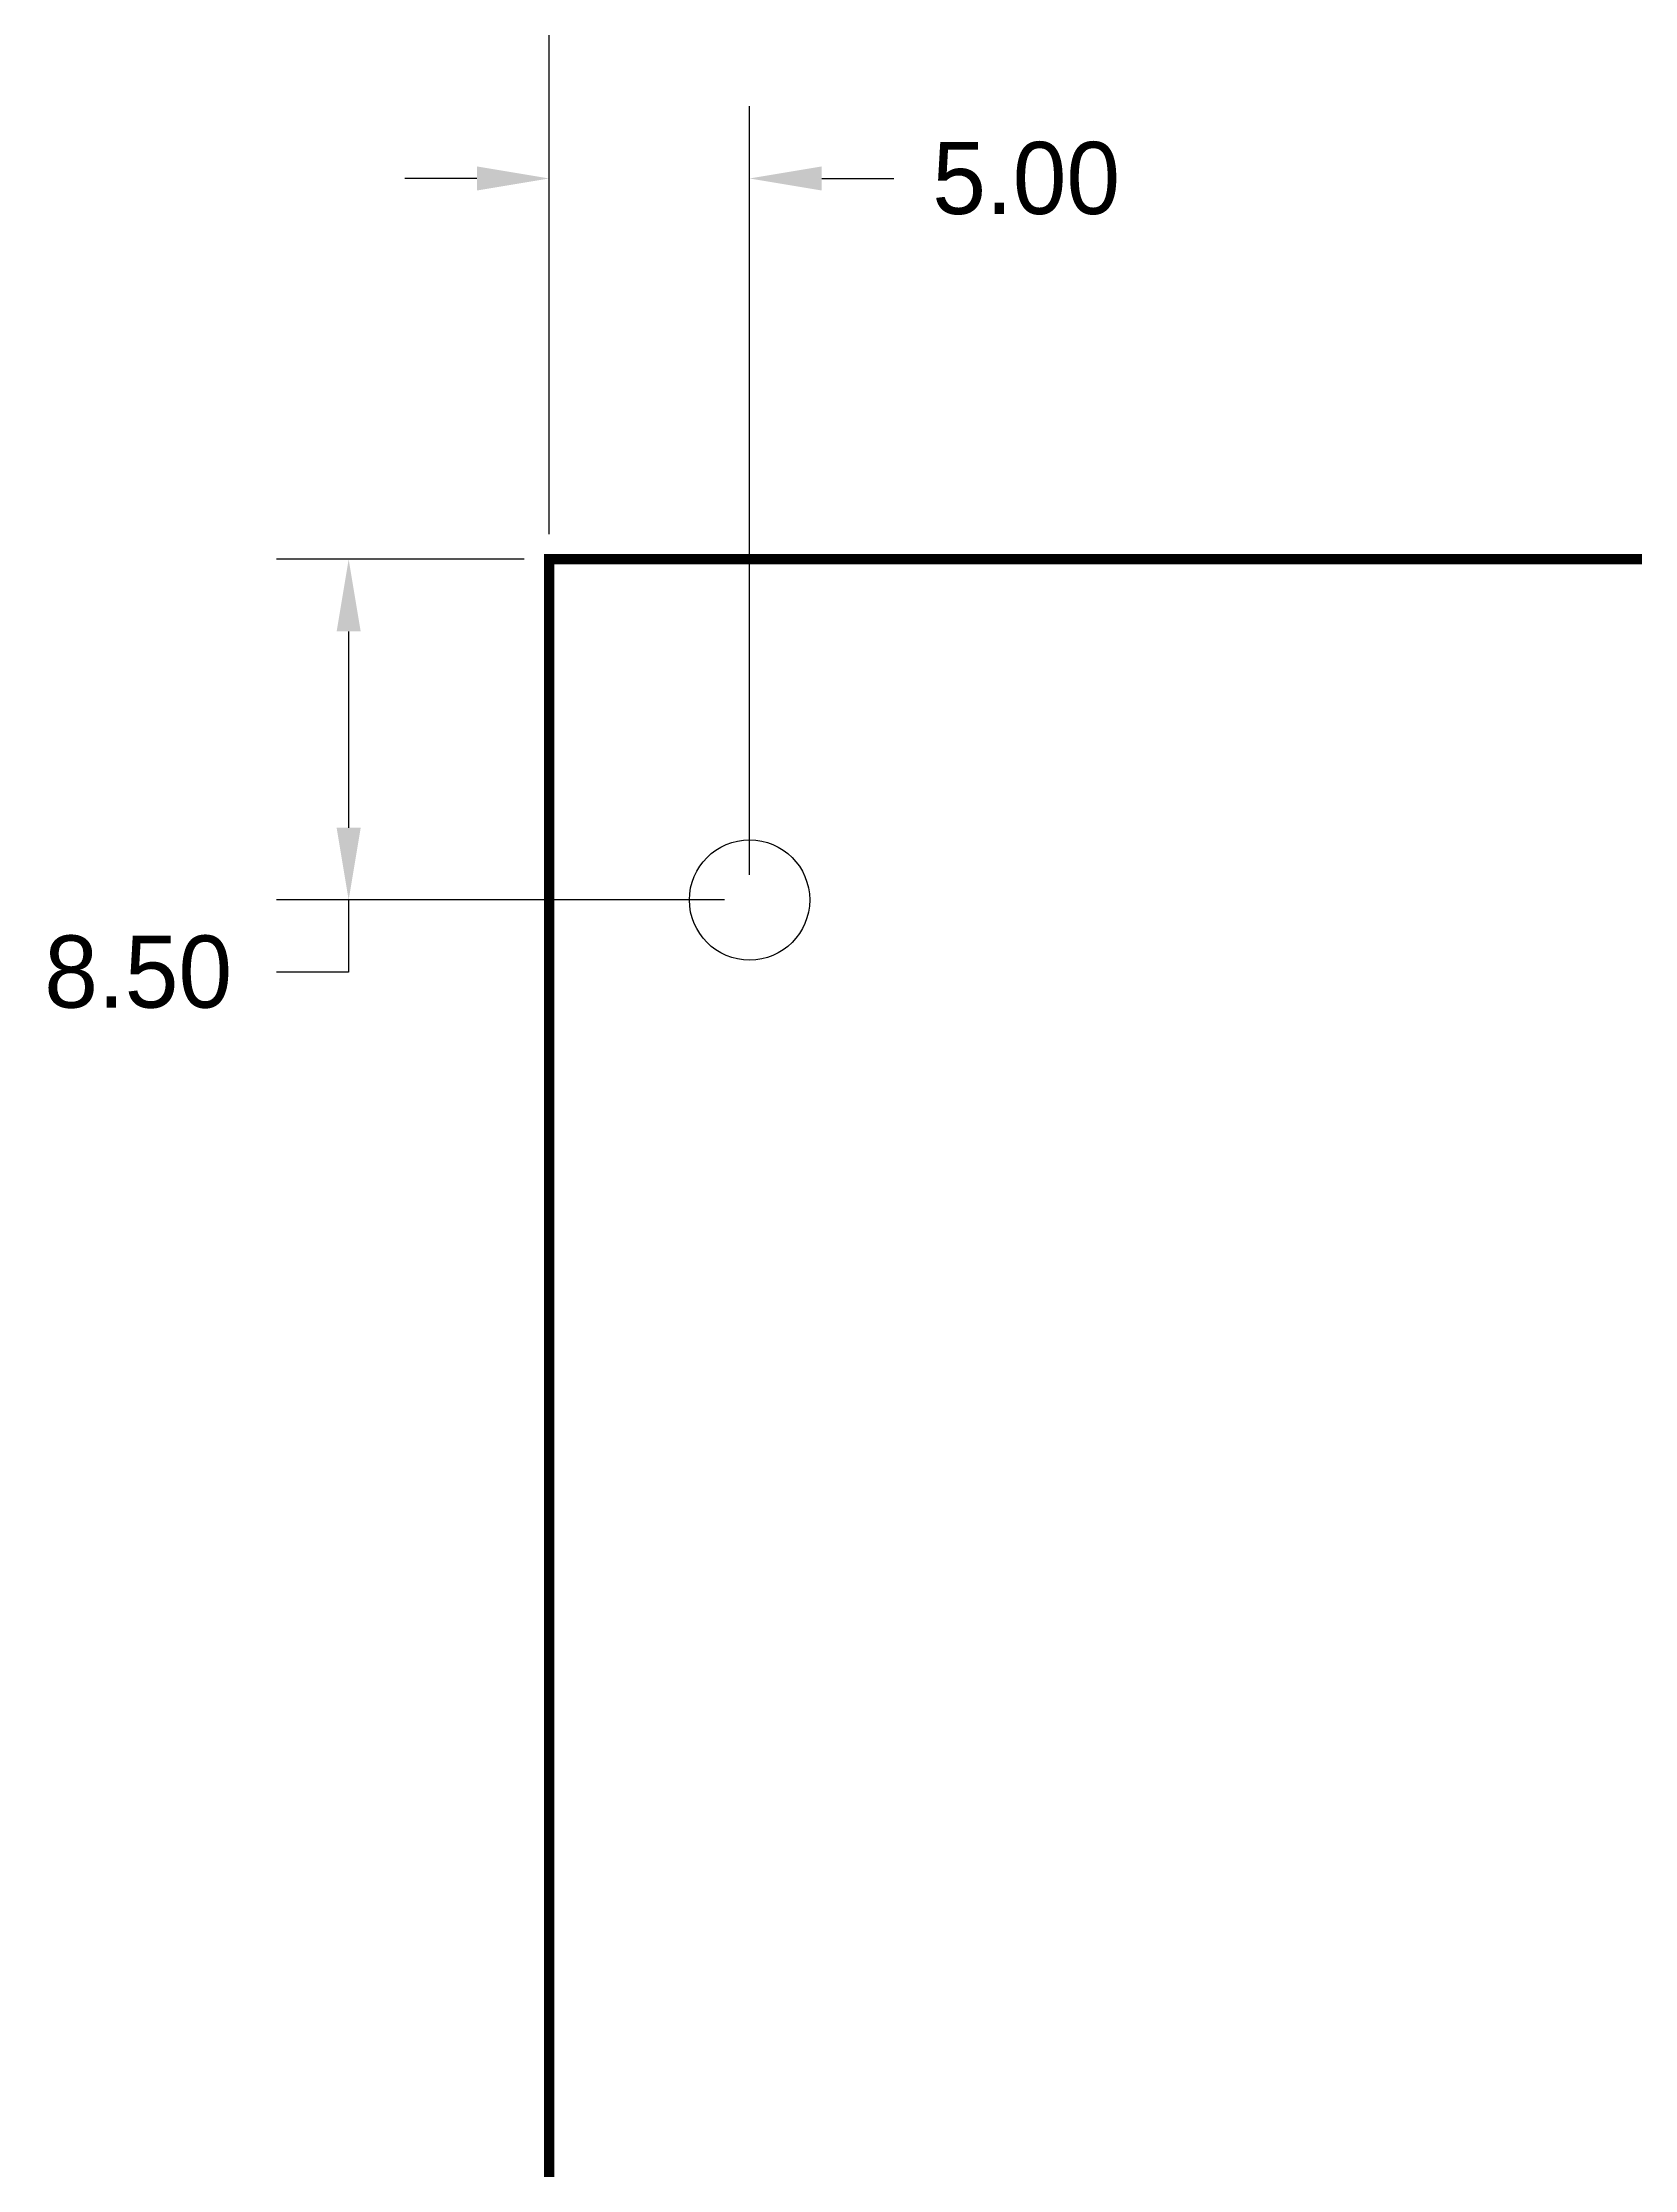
# Model space of a CAD drawing. Extents: x -8 to 251, y -10 to 232.
# Drawn here: x -7.6 to 32.1, y 105.3 to 158.4 of the extents above; entities that cross this region are included whole.
import ezdxf

# ---------------------------------------------------------------- set-up
doc = ezdxf.new("R2010")
doc.units = 0
doc.header["$MEASUREMENT"] = 0
doc.layers.get('0').update_dxf_attribs({"linetype": 'CONTINUOUS'})
doc.layers.get('Defpoints').update_dxf_attribs({"linetype": 'CONTINUOUS'})
doc.layers.add('BOARDOUTLINE', color=7, linetype='CONTINUOUS')
doc.dimstyles.new('Annotative', dxfattribs={"dimtxt": 0.18, "dimasz": 0.18, "dimexe": 0.18, "dimexo": 0.0625, "dimgap": 0.09, "dimtad": 0, "dimtih": 1, "dimtoh": 1, "dimzin": 0, "dimdsep": 46, "dimtxsty": 'Standard', "dimcen": 0.09, "dimadec": 0, "dimazin": 0, "dimtfac": 1, "dimtofl": 0, "dimtmove": 0, "dimatfit": 3, "dimfxl": 1, "dimtolj": 1, "dimtzin": 0, "dimarcsym": 0})

# ---------------------------------------------------------------- blocks, each defined once
blk = doc.blocks.new('ROUND_160')
blk.add_circle((0, 0), 1.5)
blk = doc.blocks.new('*D8')
at = {"color": 0, "linetype": 'Continuous', "lineweight": -2}
for p, q in [((5, 146.125), (5, 231.696)), ((181.53, 146.125), (181.53, 231.696)), ((6.8, 229.896), (98.212, 229.896)), ((179.73, 229.896), (108.412, 229.896))]:
    blk.add_line(p, q, dxfattribs=at)
at = {"color": 0, "linetype": 'Continuous'}
for points in [[(6.8, 230.196), (6.8, 229.596), (5, 229.896)], [(179.73, 230.196), (179.73, 229.596), (181.53, 229.896)]]:
    blk.add_solid(points, dxfattribs=at)
at = {"layer": 'Defpoints', "color": 0, "linetype": 'Continuous'}
for p in [(181.53, 229.896), (5, 145.5), (181.53, 145.5)]:
    blk.add_point(p, dxfattribs=at)
at = {"color": 0, "linetype": 'Continuous', "insert": (103.312, 229.896), "char_height": 1.8, "attachment_point": 5}
blk.add_mtext('\\A1;176.53', dxfattribs=at)
blk = doc.blocks.new('*D9')
at = {"color": 0, "linetype": 'Continuous', "lineweight": -2}
for p, q in [((5, 146.125), (5, 156.8)), ((10, 137.625), (10, 156.8)), ((3.2, 155), (1.4, 155)), ((11.8, 155), (13.6, 155))]:
    blk.add_line(p, q, dxfattribs=at)
at = {"color": 0, "linetype": 'Continuous'}
for points in [[(3.2, 155.3), (3.2, 154.7), (5, 155)], [(11.8, 155.3), (11.8, 154.7), (10, 155)]]:
    blk.add_solid(points, dxfattribs=at)
at = {"layer": 'Defpoints', "color": 0, "linetype": 'Continuous'}
for p in [(10, 155), (5, 145.5), (10, 137)]:
    blk.add_point(p, dxfattribs=at)
at = {"color": 0, "linetype": 'Continuous', "insert": (16.9, 155), "char_height": 1.8, "attachment_point": 5}
blk.add_mtext('\\A1;5.00', dxfattribs=at)
blk = doc.blocks.new('*D11')
at = {"color": 0, "linetype": 'Continuous', "lineweight": -2}
for p, q in [((4.375, 145.5), (-1.8, 145.5)), ((0, 143.7), (0, 138.8)), ((9.375, 137), (-1.8, 137)), ((0, 137), (0, 135.2)), ((0, 135.2), (-1.8, 135.2))]:
    blk.add_line(p, q, dxfattribs=at)
at = {"color": 0, "linetype": 'Continuous'}
for points in [[(-0.3, 143.7), (0.3, 143.7), (0, 145.5)], [(-0.3, 138.8), (0.3, 138.8), (0, 137)]]:
    blk.add_solid(points, dxfattribs=at)
at = {"layer": 'Defpoints', "color": 0, "linetype": 'Continuous'}
for p in [(5, 145.5), (0, 137), (10, 137)]:
    blk.add_point(p, dxfattribs=at)
at = {"color": 0, "linetype": 'Continuous', "insert": (-5.25, 135.2), "char_height": 1.8, "attachment_point": 5}
blk.add_mtext('\\A1;8.50', dxfattribs=at)
blk = doc.blocks.new('*D51')
at = {"color": 0, "linetype": 'Continuous', "lineweight": -2}
for p, q in [((5, 146.125), (5, 222.057)), ((68.594, 106.81), (68.594, 222.057)), ((6.8, 220.257), (33.732, 220.257)), ((66.794, 220.257), (42.732, 220.257))]:
    blk.add_line(p, q, dxfattribs=at)
at = {"color": 0, "linetype": 'Continuous'}
for points in [[(6.8, 220.557), (6.8, 219.957), (5, 220.257)], [(66.794, 220.557), (66.794, 219.957), (68.594, 220.257)]]:
    blk.add_solid(points, dxfattribs=at)
at = {"layer": 'Defpoints', "color": 0, "linetype": 'Continuous'}
for p in [(5, 220.257), (5, 145.5), (68.594, 106.185)]:
    blk.add_point(p, dxfattribs=at)
at = {"color": 0, "linetype": 'Continuous', "insert": (38.232, 220.257), "char_height": 1.8, "attachment_point": 5}
blk.add_mtext('\\A1;63.59', dxfattribs=at)

msp = doc.modelspace()

# ---------------------------------------------------------------- linework, layer by layer
at = {"layer": 'BOARDOUTLINE', "const_width": 0.254}
msp.add_lwpolyline([(5, 5), (181.53, 5), (181.53, 145.5), (67.5, 145.5), (23.5, 145.5), (5, 145.5), (5, 5)], dxfattribs=at)

# ---------------------------------------------------------------- block references
at = {"layer": 'BOARDOUTLINE'}
msp.add_blockref('ROUND_160', (10, 137), dxfattribs=at)

# ---------------------------------------------------------------- dimensions: what is measured, and where the dimension line sits
at = {"color": 1, "linetype": 'Continuous'}
for base, p1, p2, picture, middle in [((181.53, 229.896), (5, 145.5), (181.53, 145.5), '*D8', (103.312, 229.896)), ((5, 220.257), (68.594, 106.185), (5, 145.5), '*D51', (38.232, 220.257))]:
    dim = msp.add_linear_dim(base=base, p1=p1, p2=p2, dimstyle='Annotative', dxfattribs=at)
    dim.commit()
    dim.dimension.update_dxf_attribs({"geometry": picture, "text_midpoint": middle, "dimtype": 160})
dim = msp.add_linear_dim(base=(10, 155), p1=(5, 145.5), p2=(10, 137), dimstyle='Annotative', dxfattribs=at)
dim.commit()
dim.dimension.update_dxf_attribs({"geometry": '*D9', "text_midpoint": (16.9, 155)})
dim = msp.add_linear_dim(base=(0, 137), p1=(5, 145.5), p2=(10, 137), angle=90, dimstyle='Annotative', dxfattribs=at)
dim.commit()
dim.dimension.update_dxf_attribs({"geometry": '*D11', "text_midpoint": (-5.25, 135.2)})

doc.saveas('drawing.dxf')
